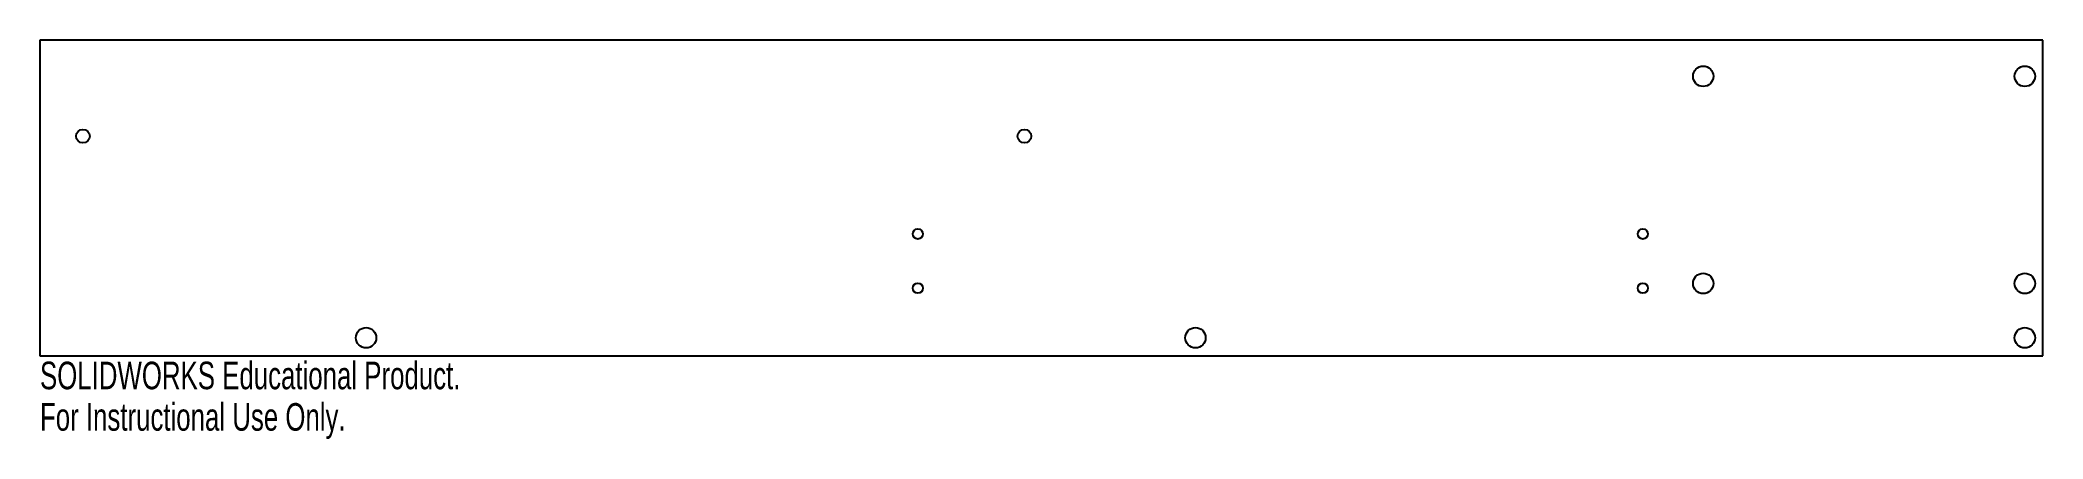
# Model space of a CAD drawing. Header units: inches. Extents: x -13.8 to 0, y -0.6 to 2.2.
import ezdxf

# ---------------------------------------------------------------- set-up
doc = ezdxf.new("R2010")
doc.units = ezdxf.units.IN
doc.header["$MEASUREMENT"] = 0
doc.styles.add('SLDTEXTSTYLE0', font='TXT', dxfattribs={"width": 0.7})

msp = doc.modelspace()

# ---------------------------------------------------------------- linework, layer by layer
at = {"color": 7, "linetype": 'Continuous', "lineweight": 25}
for p, q in [((0, 2.179), (-13.819, 2.179)), ((-13.819, 2.179), (-13.819, 0)), ((0, 0), (0, 2.179)), ((-13.819, 0), (0, 0))]:
    msp.add_line(p, q, dxfattribs=at)
for centre, radius in [((-2.344, 1.929), 0.0703), ((-0.125, 1.929), 0.0703), ((-13.523, 1.516), 0.0469), ((-7.027, 1.516), 0.0469), ((-7.762, 0.841), 0.035), ((-2.76, 0.841), 0.035), ((-2.344, 0.5), 0.0703), ((-0.125, 0.5), 0.0703), ((-7.762, 0.467), 0.035), ((-2.76, 0.467), 0.035), ((-11.569, 0.125), 0.0703), ((-5.847, 0.125), 0.0703), ((-0.125, 0.125), 0.0703)]:
    msp.add_circle(centre, radius, dxfattribs=at)

# ---------------------------------------------------------------- texts
at = {"color": 7, "linetype": 'Continuous', "char_height": 0.1903, "attachment_point": 1, "style": 'SLDTEXTSTYLE0'}
for s, insert in [('SOLIDWORKS Educational Product.', (-13.819, -0.04)), ('For Instructional Use Only.', (-13.819, -0.326))]:
    msp.add_mtext(s, dxfattribs=dict(at, insert=insert))

doc.saveas('drawing.dxf')
